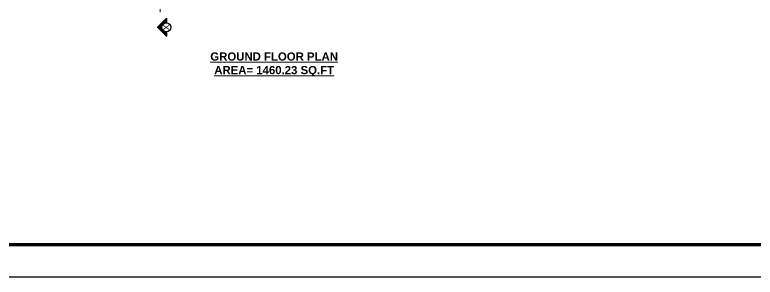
# Model space of a CAD drawing. Header units: inches. Extents: x 3672 to 10975, y -27382 to -746.
# Drawn here: x 4350 to 5441, y -24439 to -24053 of the extents above; entities that cross this region are included whole.
import ezdxf

# ---------------------------------------------------------------- set-up
doc = ezdxf.new("R2010")
doc.units = ezdxf.units.IN
doc.header["$LTSCALE"] = 17
doc.header["$MEASUREMENT"] = 0
doc.linetypes.add('21_FP_00$0$HIDDEN', pattern=[0.375, 0.25, -0.125])
doc.linetypes.add('PHANTOM2', pattern=[1.25, 0.625, -0.125, 0.125, -0.125, 0.125, -0.125])
doc.layers.add('A-Sect-Iden', color=111, linetype='Continuous')
doc.layers.add('aa_section_line', color=2, linetype='PHANTOM2', lineweight=13)
doc.layers.add('TEXT', color=231, linetype='Continuous', lineweight=20)
doc.styles.add('HEADING', font='swissel.ttf')

msp = doc.modelspace()

# ---------------------------------------------------------------- hatches: boundary and pattern name
at = {"layer": 'A-Sect-Iden', "ltscale": 0.5}
h = msp.add_hatch(dxfattribs=at)
h.set_pattern_fill('ANSI37', color=2, scale=5, style=0)
h.set_pattern_definition([(45, (-21275.88114, -30252.38703), (-0.441941738, 0.441941738), []), (135, (-21275.88114, -30252.38703), (-0.441941738, -0.441941738), [])])
h.paths.add_polyline_path([(4573.2, -24077.6), (4573.2, -24084.1), (4560, -24070.9), (4573.2, -24057.6), (4573.2, -24064.1, 1)])

# ---------------------------------------------------------------- linework, layer by layer
msp.add_lwpolyline([(3671.9, -24438.8), (3671.9, -22193.7), (6846.7, -22193.7), (6846.7, -24438.8)], close=True)
at = {"const_width": 4.8}
msp.add_lwpolyline([(6798.7, -24390.8), (6798.7, -22241.7), (3815.9, -22241.7), (3815.9, -24390.8)], close=True, dxfattribs=at)
at = {"layer": 'A-Sect-Iden', "ltscale": 0.5}
msp.add_lwpolyline([(4573.2, -24077.6), (4573.2, -24084.1), (4560, -24070.9), (4573.2, -24057.6), (4573.2, -24064.1)], dxfattribs=at)
msp.add_circle((4573.2, -24070.9), 6.75, dxfattribs=at)
at = {"layer": 'aa_section_line', "linetype": '21_FP_00$0$HIDDEN', "ltscale": 25}
msp.add_line((4564.2, -23464.2), (4564.2, -24058), dxfattribs=at)

# ---------------------------------------------------------------- texts
at = {"layer": 'A-Sect-Iden', "ltscale": 0.5, "insert": (4572.7, -24071), "char_height": 9, "width": 12.25, "attachment_point": 5, "rotation": 269.8551, "style": 'HEADING'}
msp.add_mtext('X', dxfattribs=at)
at = {"layer": 'TEXT', "insert": (4732, -24107.9), "char_height": 12, "width": 396.298, "attachment_point": 2}
msp.add_mtext('{\\fArial|b1|i0|c0|p34;\\LGROUND FLOOR PLAN \\PAREA= 1460.23 SQ.FT}', dxfattribs=at)

doc.saveas('drawing.dxf')
